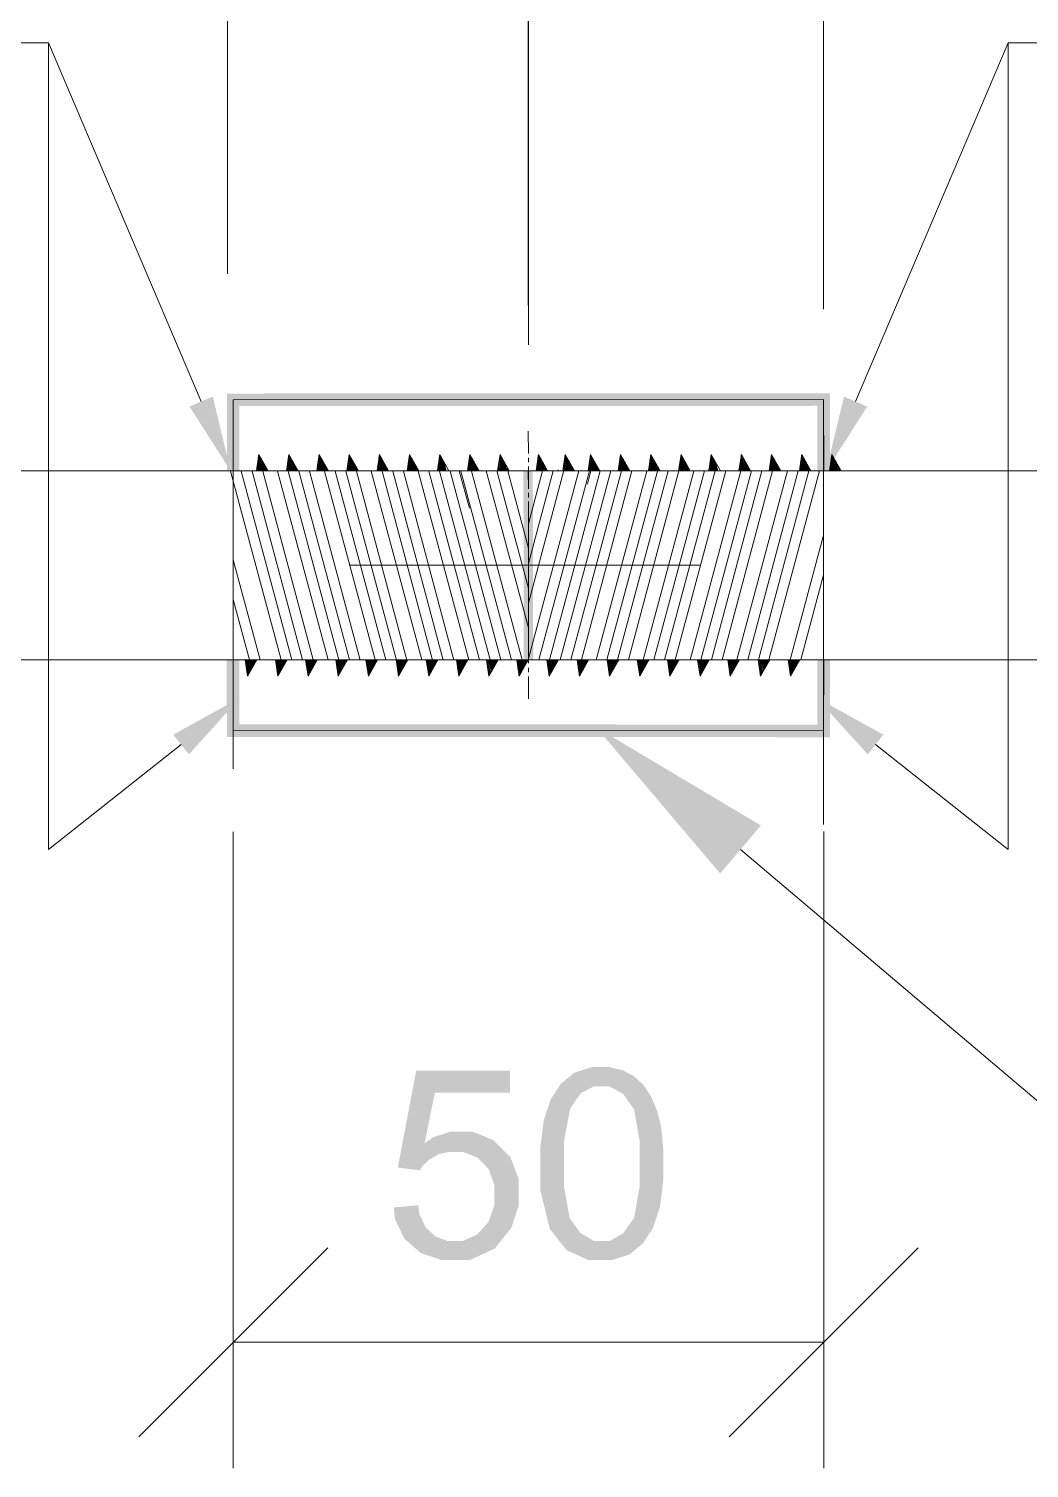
# Model space of a CAD drawing. Header units: millimetres. Extents: x 2 to 579, y 1 to 405.
# Drawn here: x 251.05 to 258.19, y 87.79 to 98.08 of the extents above; entities that cross this region are included whole.
import ezdxf

# ---------------------------------------------------------------- set-up
doc = ezdxf.new("R2010")
doc.units = ezdxf.units.MM
doc.linetypes.add('XKITLINE00', pattern=[0])
doc.layers.add('LinkedObject', color=7, linetype='Continuous', lineweight=0)

# ---------------------------------------------------------------- blocks, each defined once
blk = doc.blocks.new('*A4')
at = {"layer": 'LinkedObject'}
for color, points in [(4, [(256.77, 95.476), (252.551, 95.384), (252.461, 95.474)]), (4, [(252.461, 95.474), (252.551, 94.922), (252.461, 94.922)]), (4, [(252.551, 95.384), (252.551, 94.922), (252.461, 95.474)]), (4, [(256.68, 95.386), (252.551, 95.384), (256.77, 95.476)]), (4, [(256.77, 94.921), (256.68, 95.386), (256.77, 95.476)]), (6, [(252.194, 95.381), (252.36, 95.452), (252.488, 94.92)]), (4, [(256.68, 94.921), (256.68, 95.386), (256.77, 94.921)]), (6, [(256.871, 95.452), (257.037, 95.381), (256.743, 94.92)]), (4, [(254.58, 94.921), (254.65, 93.572), (254.583, 93.572)]), (4, [(254.647, 94.921), (254.65, 93.572), (254.58, 94.921)]), (4, [(252.46, 93.572), (252.551, 93.11), (252.461, 93.02)]), (4, [(252.55, 93.572), (252.551, 93.11), (252.46, 93.572)]), (4, [(256.68, 93.108), (256.681, 93.572), (256.77, 93.018)]), (4, [(256.77, 93.018), (256.681, 93.572), (256.771, 93.572)]), (6, [(252.19, 92.895), (252.078, 93.036), (252.557, 93.301)]), (6, [(257.152, 93.036), (257.041, 92.895), (256.673, 93.301)]), (4, [(252.551, 93.11), (256.68, 93.108), (252.461, 93.02)]), (4, [(252.461, 93.02), (256.68, 93.108), (256.77, 93.018)]), (1, [(256.277, 92.387), (255.986, 92.044), (255.101, 93.088)]), (7, [(253.947, 90.478), (253.683, 89.943), (253.814, 90.636)]), (7, [(254.484, 90.478), (253.814, 90.636), (254.484, 90.636)]), (7, [(253.947, 90.478), (253.814, 90.636), (254.484, 90.478)]), (7, [(255.067, 90.66), (255.082, 90.522), (254.945, 90.621)]), (7, [(255.141, 90.66), (255.082, 90.522), (255.067, 90.66)]), (7, [(255.082, 90.522), (255.141, 90.66), (255.139, 90.522)]), (7, [(255.141, 90.66), (255.197, 90.522), (255.139, 90.522)]), (7, [(255.29, 90.638), (255.141, 90.66), (255.195, 90.66)]), (7, [(255.331, 90.616), (255.141, 90.66), (255.29, 90.638)]), (7, [(255.294, 90.468), (255.141, 90.66), (255.331, 90.616)]), (7, [(255.197, 90.522), (255.141, 90.66), (255.294, 90.468)]), (7, [(254.848, 90.542), (254.956, 90.426), (254.775, 90.429)]), (7, [(254.991, 90.474), (254.848, 90.542), (254.897, 90.581)]), (7, [(254.956, 90.426), (254.848, 90.542), (254.991, 90.474)]), (7, [(254.945, 90.621), (255.082, 90.522), (254.897, 90.581)]), (7, [(254.897, 90.581), (255.082, 90.522), (254.991, 90.474)]), (7, [(255.331, 90.616), (255.332, 90.413), (255.294, 90.468)]), (7, [(255.372, 90.594), (255.332, 90.413), (255.331, 90.616)]), (7, [(255.44, 90.531), (255.332, 90.413), (255.372, 90.594)]), (7, [(255.466, 90.49), (255.332, 90.413), (255.44, 90.531)]), (7, [(253.874, 90.115), (253.683, 89.943), (253.947, 90.478)]), (7, [(254.775, 90.429), (254.956, 90.426), (254.75, 90.356)]), (7, [(254.75, 90.356), (254.956, 90.426), (254.914, 90.364)]), (7, [(255.466, 90.49), (255.371, 90.358), (255.332, 90.413)]), (7, [(255.493, 90.449), (255.371, 90.358), (255.466, 90.49)]), (7, [(255.535, 90.349), (255.371, 90.358), (255.493, 90.449)]), (7, [(254.914, 90.364), (254.701, 90.09), (254.75, 90.356)]), (7, [(254.871, 90.136), (254.701, 90.09), (254.914, 90.364)]), (7, [(254.75, 90.356), (254.701, 90.09), (254.726, 90.283)]), (7, [(255.55, 90.289), (255.41, 90.137), (255.371, 90.358)]), (7, [(255.55, 90.289), (255.371, 90.358), (255.535, 90.349)]), (7, [(255.565, 90.23), (255.41, 90.137), (255.55, 90.289)]), (7, [(255.58, 90.071), (255.41, 90.137), (255.565, 90.23)]), (7, [(253.683, 89.943), (253.874, 90.115), (253.971, 90.036)]), (7, [(254.062, 90.2), (253.874, 90.115), (253.934, 90.158)]), (7, [(254.044, 90.054), (253.874, 90.115), (254.062, 90.2)]), (7, [(253.971, 90.036), (253.874, 90.115), (254.044, 90.054)]), (7, [(254.044, 90.054), (254.062, 90.2), (254.084, 90.054)]), (7, [(254.084, 90.054), (254.062, 90.2), (254.149, 90.054)]), (7, [(254.128, 90.2), (254.149, 90.054), (254.062, 90.2)]), (7, [(254.365, 90.138), (254.128, 90.2), (254.216, 90.2)]), (7, [(254.253, 90.013), (254.128, 90.2), (254.365, 90.138)]), (7, [(254.149, 90.054), (254.128, 90.2), (254.253, 90.013)]), (7, [(254.253, 90.013), (254.365, 90.138), (254.293, 89.972)]), (7, [(254.293, 89.972), (254.365, 90.138), (254.332, 89.931)]), (7, [(254.426, 90.077), (254.332, 89.931), (254.365, 90.138)]), (7, [(254.701, 89.97), (254.871, 90.136), (254.871, 89.97)]), (7, [(254.701, 90.09), (254.871, 90.136), (254.701, 89.97)]), (7, [(255.58, 90.071), (255.41, 89.97), (255.41, 90.137)]), (7, [(253.939, 90.017), (253.683, 89.943), (253.971, 90.036)]), (7, [(253.907, 89.999), (253.683, 89.943), (253.939, 90.017)]), (7, [(254.332, 89.931), (254.426, 90.077), (254.372, 89.819)]), (7, [(254.372, 89.819), (254.426, 90.077), (254.547, 89.859)]), (7, [(254.547, 89.859), (254.426, 90.077), (254.487, 90.016)]), (7, [(255.58, 89.97), (255.41, 89.97), (255.58, 90.071)]), (7, [(253.857, 89.952), (253.683, 89.943), (253.907, 89.999)]), (7, [(253.683, 89.943), (253.857, 89.952), (253.839, 89.923)]), (7, [(254.871, 89.97), (254.701, 89.78), (254.701, 89.97)]), (7, [(254.871, 89.804), (254.701, 89.78), (254.871, 89.97)]), (7, [(255.58, 89.97), (255.41, 89.804), (255.41, 89.97)]), (7, [(255.58, 89.852), (255.41, 89.804), (255.58, 89.97)]), (7, [(254.372, 89.819), (254.547, 89.859), (254.372, 89.748)]), (7, [(254.372, 89.748), (254.547, 89.859), (254.372, 89.673)]), (7, [(254.547, 89.762), (254.372, 89.673), (254.547, 89.859)]), (7, [(254.871, 89.804), (254.834, 89.421), (254.701, 89.78)]), (7, [(254.91, 89.583), (254.834, 89.421), (254.871, 89.804)]), (7, [(255.371, 89.583), (255.58, 89.852), (255.531, 89.587)]), (7, [(255.41, 89.804), (255.58, 89.852), (255.371, 89.583)]), (7, [(255.531, 89.587), (255.58, 89.852), (255.556, 89.66)]), (7, [(254.331, 89.554), (254.547, 89.762), (254.441, 89.446)]), (7, [(254.372, 89.673), (254.547, 89.762), (254.331, 89.554)]), (7, [(254.441, 89.446), (254.547, 89.762), (254.494, 89.512)]), (7, [(254.494, 89.512), (254.547, 89.762), (254.547, 89.671)]), (7, [(254.701, 89.78), (254.834, 89.421), (254.768, 89.506)]), (7, [(253.837, 89.61), (253.654, 89.658), (253.828, 89.673)]), (7, [(253.654, 89.658), (253.786, 89.385), (253.662, 89.573)]), (7, [(253.837, 89.61), (253.786, 89.385), (253.654, 89.658)]), (7, [(253.882, 89.514), (253.786, 89.385), (253.837, 89.61)]), (7, [(253.662, 89.573), (253.786, 89.385), (253.728, 89.436)]), (7, [(253.786, 89.385), (253.882, 89.514), (253.845, 89.333)]), (7, [(253.917, 89.482), (253.845, 89.333), (253.882, 89.514)]), (7, [(254.29, 89.508), (254.441, 89.446), (254.248, 89.463)]), (7, [(254.331, 89.554), (254.441, 89.446), (254.29, 89.508)]), (7, [(254.834, 89.421), (254.91, 89.583), (254.949, 89.528)]), (7, [(254.988, 89.473), (254.834, 89.421), (254.949, 89.528)]), (7, [(255.332, 89.528), (255.434, 89.401), (255.293, 89.473)]), (7, [(255.531, 89.587), (255.332, 89.528), (255.371, 89.583)]), (7, [(255.507, 89.513), (255.332, 89.528), (255.531, 89.587)]), (7, [(255.434, 89.401), (255.332, 89.528), (255.507, 89.513)]), (7, [(253.952, 89.45), (253.845, 89.333), (253.917, 89.482)]), (7, [(253.952, 89.45), (254.087, 89.282), (253.845, 89.333)]), (7, [(254.037, 89.418), (254.087, 89.282), (253.952, 89.45)]), (7, [(254.087, 89.418), (254.087, 89.282), (254.037, 89.418)]), (7, [(254.087, 89.282), (254.441, 89.446), (254.199, 89.282)]), (7, [(254.147, 89.418), (254.441, 89.446), (254.087, 89.282)]), (7, [(254.147, 89.418), (254.087, 89.282), (254.087, 89.418)]), (7, [(254.248, 89.463), (254.441, 89.446), (254.147, 89.418)]), (7, [(254.199, 89.282), (254.441, 89.446), (254.376, 89.364)]), (7, [(254.988, 89.473), (255.141, 89.282), (254.834, 89.421)]), (7, [(254.834, 89.421), (255.141, 89.282), (254.89, 89.351)]), (7, [(255.084, 89.418), (255.141, 89.282), (254.988, 89.473)]), (7, [(255.141, 89.282), (255.084, 89.418), (255.141, 89.418)]), (7, [(255.141, 89.282), (255.198, 89.418), (255.215, 89.282)]), (7, [(255.198, 89.418), (255.141, 89.282), (255.141, 89.418)]), (7, [(255.386, 89.361), (255.198, 89.418), (255.293, 89.473)]), (7, [(255.337, 89.321), (255.198, 89.418), (255.386, 89.361)]), (7, [(255.215, 89.282), (255.198, 89.418), (255.337, 89.321)]), (7, [(255.293, 89.473), (255.434, 89.401), (255.386, 89.361)]), (7, [(253.845, 89.333), (254.087, 89.282), (253.995, 89.282)]), (7, [(254.89, 89.351), (255.141, 89.282), (255.043, 89.282)])]:
    blk.add_hatch(color=color, dxfattribs=at).paths.add_polyline_path(points, flags=17)
at = {"layer": 'LinkedObject', "color": 6, "linetype": 'XKITLINE00', "lineweight": 0}
for p, q in [((252.466, 96.329), (252.466, 105.008)), ((254.615, 96.105), (254.615, 105.008)), ((254.616, 95.821), (254.616, 105.008)), ((256.725, 96.076), (256.725, 105.008)), ((251.187, 97.98), (246.192, 97.98)), ((252.277, 95.417), (251.187, 97.98)), ((251.187, 92.215), (251.187, 97.98)), ((256.954, 95.416), (258.044, 97.98)), ((258.043, 92.215), (258.044, 97.98)), ((258.044, 97.98), (263.039, 97.979)), ((253.343, 94.247), (255.843, 94.247)), ((252.134, 92.966), (251.187, 92.215)), ((257.097, 92.965), (258.043, 92.215)), ((252.507, 92.342), (252.507, 87.794)), ((256.726, 92.344), (256.726, 87.794)), ((253.182, 89.369), (251.832, 88.019)), ((256.051, 88.019), (257.401, 89.369)), ((252.507, 88.694), (256.726, 88.694))]:
    blk.add_line(p, q, dxfattribs=at)
at = {"layer": 'LinkedObject', "color": 7, "linetype": 'XKITLINE00', "lineweight": 0}
for p, q in [((252.466, 95.429), (252.466, 95.429)), ((254.615, 95.205), (254.615, 95.205)), ((256.725, 95.176), (256.725, 95.176)), ((240.05, 94.921), (269.184, 94.921)), ((254.616, 94.921), (254.616, 94.921)), ((269.184, 93.572), (240.05, 93.572)), ((252.507, 93.242), (252.507, 93.242)), ((256.726, 93.244), (256.726, 93.244)), ((256.726, 88.694), (256.726, 88.694))]:
    blk.add_line(p, q, dxfattribs=at)
at = {"layer": 'LinkedObject', "color": 4, "linetype": 'XKITLINE00', "lineweight": 0}
for p, q in [((252.506, 95.429), (256.725, 95.431)), ((252.506, 94.922), (252.506, 95.429)), ((256.726, 94.921), (256.725, 95.431)), ((256.725, 95.431), (256.725, 92.393)), ((252.506, 95.281), (252.506, 92.792)), ((254.616, 94.544), (254.616, 93.572)), ((252.506, 93.572), (252.506, 93.065)), ((256.726, 93.572), (256.725, 93.063)), ((252.506, 93.065), (256.725, 93.063))]:
    blk.add_line(p, q, dxfattribs=at)
at = {"layer": 'LinkedObject', "color": 9, "linetype": 'XKITLINE00', "lineweight": 0}
for p, q in [((254.616, 95.046), (254.615, 95.205)), ((254.616, 94.983), (254.616, 95.014)), ((254.616, 94.796), (254.616, 94.952)), ((254.616, 94.794), (254.615, 94.922)), ((254.616, 94.733), (254.616, 94.764)), ((254.616, 94.731), (254.616, 94.762)), ((254.616, 94.546), (254.616, 94.702)), ((254.616, 94.544), (254.616, 94.7)), ((254.616, 94.483), (254.616, 94.514)), ((254.616, 94.481), (254.616, 94.512)), ((254.616, 94.296), (254.616, 94.452)), ((254.616, 94.294), (254.616, 94.45)), ((254.616, 94.233), (254.616, 94.264)), ((254.616, 94.231), (254.616, 94.262)), ((254.616, 94.046), (254.616, 94.202)), ((254.616, 94.044), (254.616, 94.2)), ((254.616, 93.983), (254.616, 94.014)), ((254.616, 93.981), (254.616, 94.012)), ((254.616, 93.796), (254.616, 93.952)), ((254.616, 93.794), (254.616, 93.95)), ((254.616, 93.733), (254.616, 93.764)), ((254.616, 93.731), (254.616, 93.762)), ((254.616, 93.546), (254.616, 93.702)), ((254.616, 93.572), (254.616, 93.7)), ((254.616, 93.483), (254.616, 93.514)), ((254.616, 93.292), (254.616, 93.452))]:
    blk.add_line(p, q, dxfattribs=at)
at = {"layer": 'LinkedObject', "color": 1, "linetype": 'XKITLINE00', "lineweight": 0}
for p, q in [((252.689, 95.039), (252.672, 94.922)), ((252.676, 94.951), (252.684, 94.921)), ((252.678, 94.965), (252.69, 94.921)), ((252.679, 94.972), (252.693, 94.921)), ((252.681, 94.987), (252.699, 94.921)), ((252.682, 94.994), (252.702, 94.921)), ((252.684, 95.009), (252.708, 94.921)), ((252.685, 95.016), (252.711, 94.921)), ((252.688, 95.03), (252.717, 94.921)), ((252.755, 94.921), (252.689, 95.039)), ((252.689, 95.037), (252.72, 94.921)), ((252.699, 95.021), (252.726, 94.921)), ((252.705, 95.011), (252.729, 94.921)), ((252.716, 94.99), (252.735, 94.921)), ((252.722, 94.98), (252.738, 94.921)), ((252.734, 94.959), (252.744, 94.921)), ((252.739, 94.949), (252.747, 94.921)), ((252.904, 95.039), (252.887, 94.921)), ((252.892, 94.951), (252.899, 94.921)), ((252.894, 94.965), (252.905, 94.921)), ((252.895, 94.973), (252.908, 94.921)), ((252.897, 94.987), (252.914, 94.921)), ((252.898, 94.994), (252.917, 94.921)), ((252.9, 95.009), (252.923, 94.921)), ((252.901, 95.016), (252.926, 94.921)), ((252.903, 95.031), (252.932, 94.921)), ((252.97, 94.921), (252.904, 95.039)), ((252.904, 95.038), (252.935, 94.921)), ((252.915, 95.021), (252.941, 94.921)), ((252.921, 95.01), (252.944, 94.921)), ((252.932, 94.99), (252.95, 94.921)), ((252.938, 94.979), (252.953, 94.921)), ((252.949, 94.959), (252.959, 94.921)), ((252.955, 94.948), (252.962, 94.921)), ((253.12, 95.039), (253.103, 94.921)), ((253.107, 94.951), (253.115, 94.921)), ((253.109, 94.966), (253.121, 94.921)), ((253.11, 94.973), (253.124, 94.921)), ((253.112, 94.987), (253.13, 94.921)), ((253.113, 94.995), (253.133, 94.921)), ((253.116, 95.009), (253.139, 94.921)), ((253.117, 95.016), (253.142, 94.921)), ((253.119, 95.031), (253.148, 94.921)), ((253.186, 94.921), (253.12, 95.039)), ((253.12, 95.038), (253.151, 94.921)), ((253.131, 95.02), (253.157, 94.921)), ((253.136, 95.01), (253.16, 94.921)), ((253.148, 94.989), (253.166, 94.921)), ((253.154, 94.979), (253.169, 94.921)), ((253.165, 94.958), (253.175, 94.921)), ((253.171, 94.948), (253.178, 94.921)), ((253.336, 95.039), (253.318, 94.921)), ((253.323, 94.952), (253.331, 94.921)), ((253.325, 94.966), (253.337, 94.921)), ((253.326, 94.973), (253.34, 94.921)), ((253.328, 94.988), (253.346, 94.921)), ((253.329, 94.995), (253.349, 94.921)), ((253.331, 95.009), (253.355, 94.921)), ((253.332, 95.017), (253.358, 94.921)), ((253.334, 95.031), (253.364, 94.921)), ((253.335, 95.038), (253.367, 94.921)), ((253.401, 94.921), (253.336, 95.039)), ((253.346, 95.02), (253.373, 94.921)), ((253.352, 95.01), (253.376, 94.921)), ((253.364, 94.989), (253.382, 94.921)), ((253.369, 94.978), (253.385, 94.921)), ((253.381, 94.958), (253.391, 94.921)), ((253.387, 94.947), (253.394, 94.921)), ((253.551, 95.039), (253.534, 94.921)), ((253.538, 94.952), (253.546, 94.921)), ((253.54, 94.966), (253.552, 94.921)), ((253.541, 94.974), (253.555, 94.921)), ((253.544, 94.988), (253.561, 94.921)), ((253.545, 94.995), (253.564, 94.921)), ((253.547, 95.01), (253.57, 94.921)), ((253.548, 95.017), (253.573, 94.921)), ((253.55, 95.031), (253.579, 94.921)), ((253.551, 95.039), (253.582, 94.921)), ((253.617, 94.921), (253.551, 95.039)), ((253.562, 95.019), (253.588, 94.921)), ((253.568, 95.009), (253.591, 94.921)), ((253.579, 94.988), (253.597, 94.921)), ((253.585, 94.978), (253.6, 94.921)), ((253.597, 94.957), (253.606, 94.921)), ((253.603, 94.947), (253.609, 94.921)), ((253.767, 95.039), (253.749, 94.921)), ((253.753, 94.945), (253.759, 94.921)), ((253.754, 94.952), (253.762, 94.921)), ((253.756, 94.967), (253.768, 94.921)), ((253.757, 94.974), (253.771, 94.921)), ((253.759, 94.988), (253.777, 94.921)), ((253.76, 94.996), (253.78, 94.921)), ((253.762, 95.01), (253.786, 94.921)), ((253.763, 95.017), (253.789, 94.921)), ((253.766, 95.032), (253.795, 94.921)), ((253.767, 95.039), (253.798, 94.921)), ((253.832, 94.921), (253.767, 95.039)), ((253.778, 95.019), (253.804, 94.921)), ((253.784, 95.009), (253.807, 94.921)), ((253.795, 94.988), (253.813, 94.921)), ((253.801, 94.978), (253.816, 94.921)), ((253.813, 94.957), (253.822, 94.921)), ((253.818, 94.946), (253.825, 94.921)), ((253.982, 95.039), (253.965, 94.921)), ((253.968, 94.945), (253.975, 94.921)), ((253.969, 94.952), (253.978, 94.921)), ((253.972, 94.967), (253.984, 94.921)), ((253.973, 94.974), (253.987, 94.921)), ((253.975, 94.989), (253.993, 94.921)), ((253.976, 94.996), (253.996, 94.921)), ((253.978, 95.01), (254.002, 94.921)), ((253.979, 95.018), (254.005, 94.921)), ((253.981, 95.032), (254.011, 94.921)), ((253.982, 95.039), (254.014, 94.921)), ((254.048, 94.921), (253.982, 95.039)), ((253.994, 95.019), (254.02, 94.921)), ((253.999, 95.008), (254.023, 94.921)), ((254.011, 94.987), (254.029, 94.921)), ((254.198, 95.039), (254.181, 94.921)), ((254.185, 94.95), (254.192, 94.921)), ((254.187, 94.964), (254.198, 94.921)), ((254.188, 94.972), (254.201, 94.921)), ((254.19, 94.986), (254.207, 94.921)), ((254.191, 94.993), (254.21, 94.921)), ((254.193, 95.008), (254.216, 94.921)), ((254.194, 95.015), (254.219, 94.921)), ((254.196, 95.03), (254.225, 94.921)), ((254.197, 95.037), (254.228, 94.921)), ((254.264, 94.921), (254.198, 95.039)), ((254.207, 95.022), (254.234, 94.921)), ((254.213, 95.012), (254.237, 94.921)), ((254.225, 94.991), (254.243, 94.921)), ((254.23, 94.981), (254.246, 94.921)), ((254.242, 94.96), (254.252, 94.921)), ((254.248, 94.95), (254.255, 94.921)), ((254.413, 95.039), (254.396, 94.921)), ((254.4, 94.95), (254.408, 94.921)), ((254.402, 94.965), (254.414, 94.921)), ((254.403, 94.972), (254.417, 94.921)), ((254.406, 94.986), (254.423, 94.921)), ((254.407, 94.994), (254.426, 94.921)), ((254.409, 95.008), (254.432, 94.921)), ((254.41, 95.015), (254.435, 94.921)), ((254.412, 95.03), (254.441, 94.921)), ((254.479, 94.921), (254.413, 95.039)), ((254.413, 95.037), (254.444, 94.921)), ((254.423, 95.022), (254.45, 94.921)), ((254.429, 95.011), (254.453, 94.921)), ((254.44, 94.991), (254.459, 94.921)), ((254.446, 94.98), (254.462, 94.921)), ((254.458, 94.959), (254.468, 94.921)), ((254.464, 94.949), (254.471, 94.921)), ((254.688, 95.039), (254.67, 94.921)), ((254.675, 94.951), (254.683, 94.921)), ((254.677, 94.965), (254.689, 94.921)), ((254.678, 94.972), (254.692, 94.921)), ((254.679, 94.949), (254.687, 94.921)), ((254.68, 94.987), (254.698, 94.921)), ((254.681, 94.994), (254.701, 94.921)), ((254.683, 95.008), (254.707, 94.921)), ((254.684, 95.016), (254.71, 94.921)), ((254.686, 95.03), (254.716, 94.921)), ((254.687, 95.037), (254.719, 94.921)), ((254.753, 94.921), (254.688, 95.039)), ((254.698, 95.021), (254.725, 94.921)), ((254.704, 95.011), (254.728, 94.921)), ((254.715, 94.99), (254.734, 94.921)), ((254.721, 94.98), (254.737, 94.921)), ((254.732, 94.959), (254.743, 94.921)), ((254.879, 95.039), (254.862, 94.921)), ((254.866, 94.951), (254.874, 94.921)), ((254.868, 94.965), (254.88, 94.921)), ((254.869, 94.973), (254.883, 94.921)), ((254.871, 94.987), (254.889, 94.921)), ((254.872, 94.994), (254.892, 94.921)), ((254.874, 95.009), (254.898, 94.921)), ((254.875, 95.016), (254.901, 94.921)), ((254.878, 95.031), (254.907, 94.921)), ((254.945, 94.921), (254.879, 95.039)), ((254.879, 95.038), (254.91, 94.921)), ((254.889, 95.021), (254.916, 94.921)), ((254.895, 95.01), (254.919, 94.921)), ((254.906, 94.99), (254.925, 94.921)), ((254.912, 94.979), (254.928, 94.921)), ((254.924, 94.959), (254.934, 94.921)), ((254.93, 94.948), (254.937, 94.921)), ((255.06, 95.039), (255.043, 94.921)), ((255.047, 94.951), (255.055, 94.921)), ((255.049, 94.966), (255.061, 94.921)), ((255.05, 94.973), (255.064, 94.921)), ((255.052, 94.987), (255.07, 94.921)), ((255.053, 94.995), (255.073, 94.921)), ((255.056, 95.009), (255.079, 94.921)), ((255.057, 95.016), (255.082, 94.921)), ((255.059, 95.031), (255.088, 94.921)), ((255.126, 94.921), (255.06, 95.039)), ((255.06, 95.038), (255.091, 94.921)), ((255.07, 95.02), (255.097, 94.921)), ((255.076, 95.01), (255.1, 94.921)), ((255.088, 94.989), (255.106, 94.921)), ((255.094, 94.979), (255.109, 94.921)), ((255.105, 94.958), (255.115, 94.921)), ((255.111, 94.948), (255.118, 94.921)), ((255.275, 95.039), (255.258, 94.921)), ((255.263, 94.951), (255.271, 94.921)), ((255.265, 94.966), (255.277, 94.921)), ((255.266, 94.973), (255.28, 94.921)), ((255.268, 94.988), (255.286, 94.921)), ((255.269, 94.995), (255.289, 94.921)), ((255.271, 95.009), (255.295, 94.921)), ((255.272, 95.017), (255.298, 94.921)), ((255.274, 95.031), (255.304, 94.921)), ((255.341, 94.921), (255.275, 95.039)), ((255.275, 95.038), (255.307, 94.921)), ((255.286, 95.02), (255.313, 94.921)), ((255.292, 95.009), (255.316, 94.921)), ((255.304, 94.989), (255.322, 94.921)), ((255.309, 94.978), (255.325, 94.921)), ((255.321, 94.958), (255.331, 94.921)), ((255.327, 94.947), (255.334, 94.921)), ((255.491, 95.039), (255.474, 94.921)), ((255.478, 94.952), (255.486, 94.921)), ((255.48, 94.966), (255.492, 94.921)), ((255.481, 94.974), (255.495, 94.921)), ((255.484, 94.988), (255.501, 94.921)), ((255.485, 94.995), (255.504, 94.921)), ((255.487, 95.01), (255.51, 94.921)), ((255.488, 95.017), (255.513, 94.921)), ((255.49, 95.031), (255.519, 94.921)), ((255.491, 95.039), (255.522, 94.921)), ((255.557, 94.921), (255.491, 95.039)), ((255.502, 95.019), (255.528, 94.921)), ((255.508, 95.009), (255.531, 94.921)), ((255.519, 94.988), (255.537, 94.921)), ((255.525, 94.978), (255.54, 94.921)), ((255.537, 94.957), (255.546, 94.921)), ((255.542, 94.947), (255.549, 94.921)), ((255.707, 95.039), (255.689, 94.921)), ((255.693, 94.945), (255.699, 94.921)), ((255.694, 94.952), (255.702, 94.921)), ((255.696, 94.967), (255.708, 94.921)), ((255.697, 94.974), (255.711, 94.921)), ((255.699, 94.988), (255.717, 94.921)), ((255.7, 94.996), (255.72, 94.921)), ((255.702, 95.01), (255.726, 94.921)), ((255.703, 95.017), (255.729, 94.921)), ((255.705, 95.032), (255.735, 94.921)), ((255.707, 95.039), (255.738, 94.921)), ((255.772, 94.921), (255.707, 95.039)), ((255.718, 95.019), (255.744, 94.921)), ((255.724, 95.009), (255.747, 94.921)), ((255.735, 94.988), (255.753, 94.921)), ((255.741, 94.978), (255.756, 94.921)), ((255.752, 94.957), (255.762, 94.921)), ((255.758, 94.946), (255.765, 94.921)), ((255.922, 95.039), (255.905, 94.921)), ((255.908, 94.945), (255.915, 94.921)), ((255.909, 94.952), (255.918, 94.921)), ((255.912, 94.967), (255.924, 94.921)), ((255.913, 94.974), (255.927, 94.921)), ((255.915, 94.989), (255.933, 94.921)), ((255.916, 94.996), (255.936, 94.921)), ((255.918, 95.01), (255.942, 94.921)), ((255.919, 95.018), (255.945, 94.921)), ((255.921, 95.032), (255.951, 94.921)), ((255.922, 95.039), (255.954, 94.921)), ((255.988, 94.921), (255.922, 95.039)), ((255.934, 95.019), (255.96, 94.921)), ((255.939, 95.008), (255.963, 94.921)), ((255.951, 94.987), (255.969, 94.921)), ((256.138, 95.039), (256.12, 94.921)), ((256.125, 94.95), (256.132, 94.921)), ((256.127, 94.964), (256.138, 94.921)), ((256.128, 94.972), (256.141, 94.921)), ((256.13, 94.986), (256.147, 94.921)), ((256.131, 94.993), (256.15, 94.921)), ((256.133, 95.008), (256.156, 94.921)), ((256.134, 95.015), (256.159, 94.921)), ((256.136, 95.03), (256.165, 94.921)), ((256.137, 95.037), (256.168, 94.921)), ((256.203, 94.921), (256.138, 95.039)), ((256.147, 95.022), (256.174, 94.921)), ((256.153, 95.012), (256.177, 94.921)), ((256.165, 94.991), (256.183, 94.921)), ((256.17, 94.981), (256.186, 94.921)), ((256.182, 94.96), (256.192, 94.921)), ((256.188, 94.95), (256.195, 94.921)), ((256.353, 95.039), (256.336, 94.921)), ((256.34, 94.95), (256.348, 94.921)), ((256.342, 94.965), (256.354, 94.921)), ((256.343, 94.972), (256.357, 94.921)), ((256.346, 94.986), (256.363, 94.921)), ((256.347, 94.994), (256.366, 94.921)), ((256.349, 95.008), (256.372, 94.921)), ((256.35, 95.015), (256.375, 94.921)), ((256.352, 95.03), (256.381, 94.921)), ((256.419, 94.921), (256.353, 95.039)), ((256.353, 95.037), (256.384, 94.921)), ((256.363, 95.022), (256.39, 94.921)), ((256.369, 95.011), (256.393, 94.921)), ((256.38, 94.991), (256.399, 94.921)), ((256.386, 94.98), (256.402, 94.921)), ((256.398, 94.959), (256.408, 94.921)), ((256.403, 94.949), (256.411, 94.921)), ((256.569, 95.039), (256.552, 94.921)), ((256.556, 94.951), (256.564, 94.921)), ((256.558, 94.965), (256.57, 94.921)), ((256.559, 94.972), (256.573, 94.921)), ((256.561, 94.987), (256.579, 94.921)), ((256.562, 94.994), (256.582, 94.921)), ((256.564, 95.009), (256.588, 94.921)), ((256.565, 95.016), (256.591, 94.921)), ((256.567, 95.03), (256.597, 94.921)), ((256.568, 95.037), (256.6, 94.921)), ((256.635, 94.921), (256.569, 95.039)), ((256.579, 95.021), (256.606, 94.921)), ((256.585, 95.011), (256.609, 94.921)), ((256.596, 94.99), (256.615, 94.921)), ((256.602, 94.98), (256.618, 94.921)), ((256.613, 94.959), (256.624, 94.921)), ((256.619, 94.949), (256.627, 94.921)), ((256.784, 95.039), (256.767, 94.921)), ((256.771, 94.951), (256.779, 94.921)), ((256.774, 94.965), (256.785, 94.921)), ((256.775, 94.973), (256.788, 94.921)), ((256.777, 94.987), (256.794, 94.921)), ((256.778, 94.994), (256.797, 94.921)), ((256.78, 95.009), (256.803, 94.921)), ((256.781, 95.016), (256.806, 94.921)), ((256.783, 95.031), (256.812, 94.921)), ((256.85, 94.921), (256.784, 95.039)), ((256.784, 95.038), (256.815, 94.921)), ((256.795, 95.021), (256.821, 94.921)), ((256.8, 95.01), (256.824, 94.921)), ((256.812, 94.99), (256.83, 94.921)), ((256.818, 94.979), (256.833, 94.921)), ((256.829, 94.959), (256.839, 94.921)), ((256.835, 94.948), (256.842, 94.921)), ((252.488, 94.92), (252.85, 93.57)), ((252.564, 94.92), (252.926, 93.57)), ((252.641, 94.919), (253.002, 93.57)), ((252.672, 94.922), (252.672, 94.921)), ((252.673, 94.929), (252.675, 94.921)), ((252.675, 94.943), (252.681, 94.921)), ((252.717, 94.919), (253.078, 93.57)), ((252.751, 94.928), (252.753, 94.921)), ((252.823, 94.92), (253.185, 93.57)), ((252.887, 94.922), (252.887, 94.921)), ((252.888, 94.929), (252.89, 94.921)), ((252.89, 94.944), (252.896, 94.921)), ((252.899, 94.919), (253.261, 93.57)), ((252.967, 94.928), (252.968, 94.921)), ((252.976, 94.919), (253.337, 93.57)), ((253.052, 94.919), (253.413, 93.569)), ((253.103, 94.922), (253.103, 94.921)), ((253.104, 94.929), (253.106, 94.921)), ((253.106, 94.944), (253.112, 94.921)), ((253.158, 94.919), (253.52, 93.57)), ((253.182, 94.927), (253.184, 94.921)), ((253.235, 94.919), (253.596, 93.57)), ((253.311, 94.919), (253.672, 93.569)), ((253.318, 94.923), (253.319, 94.921)), ((253.32, 94.93), (253.322, 94.921)), ((253.322, 94.944), (253.328, 94.921)), ((253.387, 94.919), (253.748, 93.569)), ((253.398, 94.927), (253.4, 94.921)), ((253.493, 94.919), (253.855, 93.57)), ((253.534, 94.923), (253.535, 94.921)), ((253.535, 94.93), (253.538, 94.921)), ((253.537, 94.945), (253.544, 94.921)), ((253.57, 94.919), (253.931, 93.569)), ((253.614, 94.926), (253.615, 94.921)), ((253.646, 94.919), (254.007, 93.569)), ((253.722, 94.919), (254.084, 93.569)), ((253.75, 94.923), (253.75, 94.921)), ((253.751, 94.93), (253.753, 94.921)), ((253.828, 94.92), (254.19, 93.571)), ((253.83, 94.926), (253.831, 94.921)), ((253.904, 94.92), (254.266, 93.571)), ((253.965, 94.923), (253.966, 94.921)), ((253.966, 94.931), (253.969, 94.921)), ((253.981, 94.92), (254.342, 93.57)), ((254.057, 94.92), (254.418, 93.57)), ((254.122, 94.921), (254.194, 94.654)), ((254.133, 94.919), (254.494, 93.57)), ((254.182, 94.928), (254.183, 94.921)), ((254.184, 94.943), (254.189, 94.921)), ((254.209, 94.919), (254.571, 93.57)), ((254.259, 94.929), (254.261, 94.921)), ((254.315, 94.921), (254.616, 93.799)), ((254.391, 94.921), (254.616, 94.083)), ((254.396, 94.921), (254.396, 94.921)), ((254.397, 94.929), (254.399, 94.921)), ((254.399, 94.943), (254.405, 94.921)), ((254.468, 94.921), (254.616, 94.368)), ((254.475, 94.928), (254.477, 94.921)), ((254.612, 94.922), (254.612, 94.921)), ((254.976, 94.921), (254.614, 93.571)), ((254.615, 94.921), (254.615, 94.921)), ((254.869, 94.923), (254.616, 93.976)), ((254.793, 94.922), (254.616, 94.26)), ((254.717, 94.922), (254.616, 94.543)), ((254.673, 94.943), (254.679, 94.921)), ((255.052, 94.921), (254.69, 93.571)), ((254.691, 94.928), (254.693, 94.921)), ((255.128, 94.921), (254.766, 93.572)), ((254.827, 94.922), (254.827, 94.921)), ((254.828, 94.929), (254.83, 94.921)), ((255.204, 94.921), (254.843, 93.572)), ((254.865, 94.944), (254.871, 94.921)), ((254.907, 94.928), (254.908, 94.921)), ((255.28, 94.922), (254.919, 93.572)), ((255.356, 94.922), (254.995, 93.572)), ((255.063, 94.921), (255.038, 94.827)), ((255.043, 94.922), (255.043, 94.921)), ((255.044, 94.929), (255.046, 94.921)), ((255.046, 94.944), (255.052, 94.921)), ((255.463, 94.92), (255.101, 93.571)), ((255.122, 94.927), (255.124, 94.921)), ((255.539, 94.92), (255.177, 93.571)), ((255.615, 94.921), (255.253, 93.571)), ((255.258, 94.923), (255.259, 94.921)), ((255.259, 94.93), (255.262, 94.921)), ((255.262, 94.944), (255.268, 94.921)), ((255.691, 94.921), (255.33, 93.571)), ((255.338, 94.927), (255.34, 94.921)), ((255.798, 94.92), (255.436, 93.571)), ((255.474, 94.923), (255.474, 94.921)), ((255.475, 94.93), (255.477, 94.921)), ((255.477, 94.945), (255.483, 94.921)), ((255.874, 94.921), (255.512, 93.571)), ((255.554, 94.926), (255.555, 94.921)), ((255.95, 94.921), (255.589, 93.571)), ((256.026, 94.921), (255.665, 93.571)), ((255.69, 94.923), (255.69, 94.921)), ((255.691, 94.93), (255.693, 94.921)), ((255.77, 94.926), (255.771, 94.921)), ((256.133, 94.921), (255.771, 93.571)), ((255.905, 94.923), (255.906, 94.921)), ((255.906, 94.931), (255.909, 94.921)), ((256.285, 94.921), (255.924, 93.571)), ((256.361, 94.921), (256, 93.572)), ((256.468, 94.921), (256.106, 93.571)), ((256.121, 94.928), (256.123, 94.921)), ((256.124, 94.943), (256.129, 94.921)), ((256.544, 94.921), (256.183, 93.571)), ((256.199, 94.929), (256.201, 94.921)), ((256.62, 94.921), (256.259, 93.572)), ((256.696, 94.921), (256.335, 93.572)), ((256.336, 94.921), (256.336, 94.921)), ((256.337, 94.929), (256.339, 94.921)), ((256.339, 94.943), (256.345, 94.921)), ((256.415, 94.928), (256.417, 94.921)), ((256.552, 94.922), (256.552, 94.921)), ((256.553, 94.929), (256.555, 94.921)), ((256.555, 94.943), (256.561, 94.921)), ((256.631, 94.928), (256.633, 94.921)), ((256.767, 94.922), (256.767, 94.921)), ((256.768, 94.929), (256.77, 94.921)), ((256.77, 94.944), (256.776, 94.921)), ((256.847, 94.928), (256.848, 94.921)), ((256.725, 94.462), (256.487, 93.572)), ((252.506, 94.285), (252.698, 93.57)), ((256.725, 94.178), (256.563, 93.572)), ((252.506, 94.001), (252.622, 93.57)), ((252.609, 93.454), (252.592, 93.572)), ((252.594, 93.572), (252.62, 93.473)), ((252.597, 93.572), (252.622, 93.476)), ((252.598, 93.534), (252.616, 93.466)), ((252.601, 93.51), (252.614, 93.462)), ((252.603, 93.572), (252.626, 93.484)), ((252.606, 93.572), (252.628, 93.487)), ((252.675, 93.572), (252.609, 93.454)), ((252.612, 93.572), (252.632, 93.495)), ((252.615, 93.572), (252.634, 93.498)), ((252.621, 93.572), (252.638, 93.505)), ((252.624, 93.572), (252.64, 93.509)), ((252.63, 93.572), (252.644, 93.516)), ((252.633, 93.572), (252.646, 93.52)), ((252.639, 93.572), (252.65, 93.527)), ((252.642, 93.572), (252.652, 93.531)), ((252.648, 93.572), (252.657, 93.538)), ((252.651, 93.572), (252.659, 93.542)), ((252.657, 93.572), (252.663, 93.549)), ((252.66, 93.572), (252.665, 93.553)), ((252.666, 93.572), (252.669, 93.56)), ((252.669, 93.572), (252.671, 93.564)), ((252.675, 93.572), (252.675, 93.571)), ((252.825, 93.454), (252.808, 93.572)), ((252.809, 93.572), (252.836, 93.473)), ((252.812, 93.572), (252.838, 93.477)), ((252.813, 93.535), (252.832, 93.466)), ((252.817, 93.511), (252.83, 93.462)), ((252.818, 93.572), (252.842, 93.484)), ((252.821, 93.572), (252.844, 93.487)), ((252.891, 93.572), (252.825, 93.454)), ((252.827, 93.572), (252.848, 93.495)), ((252.83, 93.572), (252.85, 93.498)), ((252.836, 93.572), (252.854, 93.506)), ((252.839, 93.572), (252.856, 93.509)), ((252.845, 93.572), (252.86, 93.516)), ((252.848, 93.572), (252.862, 93.52)), ((252.854, 93.572), (252.866, 93.527)), ((252.857, 93.572), (252.868, 93.531)), ((252.863, 93.572), (252.872, 93.538)), ((252.866, 93.572), (252.874, 93.542)), ((252.872, 93.572), (252.878, 93.549)), ((252.875, 93.572), (252.88, 93.553)), ((252.881, 93.572), (252.884, 93.56)), ((252.884, 93.572), (252.886, 93.564)), ((252.89, 93.572), (252.89, 93.571)), ((253.041, 93.454), (253.023, 93.572)), ((253.025, 93.572), (253.051, 93.473)), ((253.028, 93.572), (253.053, 93.477)), ((253.028, 93.536), (253.047, 93.466)), ((253.032, 93.512), (253.045, 93.462)), ((253.034, 93.572), (253.057, 93.484)), ((253.037, 93.572), (253.059, 93.488)), ((253.106, 93.572), (253.041, 93.454)), ((253.043, 93.572), (253.064, 93.495)), ((253.046, 93.572), (253.066, 93.499)), ((253.052, 93.572), (253.07, 93.506)), ((253.055, 93.572), (253.072, 93.509)), ((253.061, 93.572), (253.076, 93.517)), ((253.064, 93.572), (253.078, 93.52)), ((253.07, 93.572), (253.082, 93.528)), ((253.073, 93.572), (253.084, 93.531)), ((253.079, 93.572), (253.088, 93.538)), ((253.082, 93.572), (253.09, 93.542)), ((253.088, 93.572), (253.094, 93.549)), ((253.091, 93.572), (253.096, 93.553)), ((253.097, 93.572), (253.1, 93.56)), ((253.1, 93.572), (253.102, 93.564)), ((253.106, 93.572), (253.106, 93.571)), ((253.256, 93.454), (253.239, 93.572)), ((253.241, 93.572), (253.267, 93.473)), ((253.244, 93.572), (253.269, 93.477)), ((253.244, 93.537), (253.263, 93.466)), ((253.247, 93.513), (253.261, 93.462)), ((253.25, 93.572), (253.273, 93.484)), ((253.253, 93.572), (253.275, 93.488)), ((253.322, 93.572), (253.256, 93.454)), ((253.259, 93.572), (253.279, 93.495)), ((253.262, 93.572), (253.281, 93.499)), ((253.268, 93.572), (253.285, 93.506)), ((253.271, 93.572), (253.287, 93.51)), ((253.277, 93.572), (253.291, 93.517)), ((253.28, 93.572), (253.293, 93.52)), ((253.286, 93.572), (253.297, 93.528)), ((253.289, 93.572), (253.299, 93.531)), ((253.295, 93.572), (253.303, 93.539)), ((253.298, 93.572), (253.305, 93.542)), ((253.304, 93.572), (253.31, 93.549)), ((253.307, 93.572), (253.312, 93.553)), ((253.313, 93.572), (253.316, 93.56)), ((253.316, 93.572), (253.318, 93.564)), ((253.322, 93.572), (253.322, 93.571)), ((253.472, 93.454), (253.454, 93.572)), ((253.456, 93.572), (253.483, 93.473)), ((253.459, 93.572), (253.485, 93.477)), ((253.459, 93.538), (253.479, 93.466)), ((253.463, 93.514), (253.477, 93.463)), ((253.465, 93.572), (253.489, 93.484)), ((253.468, 93.572), (253.491, 93.488)), ((253.537, 93.572), (253.472, 93.454)), ((253.474, 93.572), (253.495, 93.495)), ((253.477, 93.572), (253.497, 93.499)), ((253.483, 93.572), (253.501, 93.506)), ((253.486, 93.572), (253.503, 93.51)), ((253.492, 93.572), (253.507, 93.517)), ((253.495, 93.572), (253.509, 93.521)), ((253.501, 93.572), (253.513, 93.528)), ((253.504, 93.572), (253.515, 93.531)), ((253.51, 93.572), (253.519, 93.539)), ((253.513, 93.572), (253.521, 93.542)), ((253.519, 93.572), (253.525, 93.55)), ((253.522, 93.572), (253.527, 93.553)), ((253.528, 93.572), (253.531, 93.561)), ((253.531, 93.572), (253.533, 93.564)), ((253.537, 93.572), (253.537, 93.571)), ((253.687, 93.454), (253.67, 93.572)), ((253.672, 93.572), (253.698, 93.474)), ((253.675, 93.572), (253.7, 93.477)), ((253.675, 93.539), (253.694, 93.466)), ((253.678, 93.515), (253.692, 93.463)), ((253.681, 93.572), (253.704, 93.484)), ((253.684, 93.572), (253.706, 93.488)), ((253.753, 93.572), (253.687, 93.454)), ((253.69, 93.572), (253.71, 93.495)), ((253.693, 93.572), (253.712, 93.499)), ((253.699, 93.572), (253.717, 93.506)), ((253.702, 93.572), (253.719, 93.51)), ((253.708, 93.572), (253.723, 93.517)), ((253.711, 93.572), (253.725, 93.521)), ((253.717, 93.572), (253.729, 93.528)), ((253.72, 93.572), (253.731, 93.532)), ((253.726, 93.572), (253.735, 93.539)), ((253.729, 93.572), (253.737, 93.543)), ((253.735, 93.572), (253.741, 93.55)), ((253.738, 93.572), (253.743, 93.553)), ((253.744, 93.572), (253.747, 93.561)), ((253.747, 93.572), (253.749, 93.564)), ((253.753, 93.572), (253.753, 93.572)), ((253.903, 93.454), (253.886, 93.572)), ((253.888, 93.572), (253.914, 93.474)), ((253.89, 93.54), (253.91, 93.466)), ((253.891, 93.572), (253.916, 93.477)), ((253.894, 93.516), (253.908, 93.463)), ((253.897, 93.572), (253.92, 93.485)), ((253.9, 93.572), (253.922, 93.488)), ((253.969, 93.572), (253.903, 93.454)), ((253.906, 93.572), (253.926, 93.495)), ((253.909, 93.572), (253.928, 93.499)), ((253.915, 93.572), (253.932, 93.506)), ((253.918, 93.572), (253.934, 93.51)), ((253.924, 93.572), (253.938, 93.517)), ((253.927, 93.572), (253.94, 93.521)), ((253.933, 93.572), (253.944, 93.528)), ((253.936, 93.572), (253.946, 93.532)), ((253.942, 93.572), (253.95, 93.539)), ((253.945, 93.572), (253.952, 93.543)), ((253.951, 93.572), (253.956, 93.55)), ((253.954, 93.572), (253.958, 93.554)), ((253.96, 93.572), (253.962, 93.561)), ((253.963, 93.572), (253.965, 93.564)), ((254.118, 93.454), (254.101, 93.572)), ((254.102, 93.572), (254.129, 93.472)), ((254.105, 93.572), (254.131, 93.476)), ((254.107, 93.532), (254.125, 93.465)), ((254.11, 93.508), (254.123, 93.462)), ((254.111, 93.572), (254.135, 93.483)), ((254.114, 93.572), (254.137, 93.487)), ((254.184, 93.572), (254.118, 93.454)), ((254.12, 93.572), (254.141, 93.494)), ((254.123, 93.572), (254.143, 93.498)), ((254.129, 93.572), (254.147, 93.505)), ((254.132, 93.572), (254.149, 93.509)), ((254.138, 93.572), (254.153, 93.516)), ((254.141, 93.572), (254.155, 93.52)), ((254.147, 93.572), (254.159, 93.527)), ((254.15, 93.572), (254.161, 93.531)), ((254.156, 93.572), (254.165, 93.538)), ((254.159, 93.572), (254.167, 93.541)), ((254.165, 93.572), (254.171, 93.549)), ((254.168, 93.572), (254.173, 93.552)), ((254.174, 93.572), (254.177, 93.56)), ((254.177, 93.572), (254.179, 93.563)), ((254.183, 93.572), (254.183, 93.57)), ((254.334, 93.454), (254.317, 93.572)), ((254.318, 93.572), (254.344, 93.473)), ((254.321, 93.572), (254.346, 93.476)), ((254.322, 93.533), (254.34, 93.465)), ((254.326, 93.509), (254.338, 93.462)), ((254.327, 93.572), (254.351, 93.483)), ((254.33, 93.572), (254.353, 93.487)), ((254.4, 93.572), (254.334, 93.454)), ((254.336, 93.572), (254.357, 93.494)), ((254.339, 93.572), (254.359, 93.498)), ((254.345, 93.572), (254.363, 93.505)), ((254.348, 93.572), (254.365, 93.509)), ((254.354, 93.572), (254.369, 93.516)), ((254.357, 93.572), (254.371, 93.52)), ((254.363, 93.572), (254.375, 93.527)), ((254.366, 93.572), (254.377, 93.531)), ((254.372, 93.572), (254.381, 93.538)), ((254.375, 93.572), (254.383, 93.542)), ((254.381, 93.572), (254.387, 93.549)), ((254.384, 93.572), (254.389, 93.552)), ((254.39, 93.572), (254.393, 93.56)), ((254.393, 93.572), (254.395, 93.563)), ((254.399, 93.572), (254.399, 93.571)), ((254.549, 93.454), (254.532, 93.572)), ((254.534, 93.572), (254.56, 93.473)), ((254.537, 93.572), (254.562, 93.476)), ((254.538, 93.534), (254.556, 93.465)), ((254.541, 93.51), (254.554, 93.462)), ((254.543, 93.572), (254.566, 93.484)), ((254.546, 93.572), (254.568, 93.487)), ((254.615, 93.572), (254.549, 93.454)), ((254.552, 93.572), (254.572, 93.495)), ((254.555, 93.572), (254.574, 93.498)), ((254.561, 93.572), (254.578, 93.505)), ((254.564, 93.572), (254.58, 93.509)), ((254.57, 93.572), (254.584, 93.516)), ((254.573, 93.572), (254.586, 93.52)), ((254.579, 93.572), (254.59, 93.527)), ((254.582, 93.572), (254.592, 93.531)), ((254.588, 93.572), (254.596, 93.538)), ((254.591, 93.572), (254.599, 93.542)), ((254.596, 93.572), (254.603, 93.549)), ((254.599, 93.572), (254.605, 93.553)), ((254.605, 93.572), (254.609, 93.56)), ((254.608, 93.572), (254.611, 93.564)), ((254.614, 93.572), (254.615, 93.571)), ((254.765, 93.454), (254.748, 93.572)), ((254.749, 93.572), (254.776, 93.473)), ((254.752, 93.572), (254.778, 93.477)), ((254.753, 93.535), (254.772, 93.466)), ((254.757, 93.511), (254.77, 93.462)), ((254.758, 93.572), (254.782, 93.484)), ((254.761, 93.572), (254.784, 93.487)), ((254.831, 93.572), (254.765, 93.454)), ((254.767, 93.572), (254.788, 93.495)), ((254.77, 93.572), (254.79, 93.498)), ((254.776, 93.572), (254.794, 93.506)), ((254.779, 93.572), (254.796, 93.509)), ((254.785, 93.572), (254.8, 93.516)), ((254.788, 93.572), (254.802, 93.52)), ((254.794, 93.572), (254.806, 93.527)), ((254.797, 93.572), (254.808, 93.531)), ((254.803, 93.572), (254.812, 93.538)), ((254.806, 93.572), (254.814, 93.542)), ((254.812, 93.572), (254.818, 93.549)), ((254.815, 93.572), (254.82, 93.553)), ((254.821, 93.572), (254.824, 93.56)), ((254.824, 93.572), (254.826, 93.564)), ((254.83, 93.572), (254.83, 93.571)), ((254.98, 93.454), (254.963, 93.572)), ((254.965, 93.572), (254.991, 93.473)), ((254.968, 93.572), (254.993, 93.477)), ((254.968, 93.536), (254.987, 93.466)), ((254.972, 93.512), (254.985, 93.462)), ((254.974, 93.572), (254.997, 93.484)), ((254.977, 93.572), (254.999, 93.488)), ((255.046, 93.572), (254.98, 93.454)), ((254.983, 93.572), (255.003, 93.495)), ((254.986, 93.572), (255.006, 93.498)), ((254.992, 93.572), (255.01, 93.506)), ((254.995, 93.572), (255.012, 93.509)), ((255.001, 93.572), (255.016, 93.517)), ((255.004, 93.572), (255.018, 93.52)), ((255.01, 93.572), (255.022, 93.528)), ((255.013, 93.572), (255.024, 93.531)), ((255.019, 93.572), (255.028, 93.538)), ((255.022, 93.572), (255.03, 93.542)), ((255.028, 93.572), (255.034, 93.549)), ((255.031, 93.572), (255.036, 93.553)), ((255.037, 93.572), (255.04, 93.56)), ((255.04, 93.572), (255.042, 93.564)), ((255.046, 93.572), (255.046, 93.571)), ((255.196, 93.454), (255.179, 93.572)), ((255.181, 93.572), (255.207, 93.473)), ((255.184, 93.572), (255.209, 93.477)), ((255.184, 93.537), (255.203, 93.466)), ((255.187, 93.513), (255.201, 93.462)), ((255.19, 93.572), (255.213, 93.484)), ((255.193, 93.572), (255.215, 93.488)), ((255.262, 93.572), (255.196, 93.454)), ((255.199, 93.572), (255.219, 93.495)), ((255.202, 93.572), (255.221, 93.499)), ((255.208, 93.572), (255.225, 93.506)), ((255.211, 93.572), (255.227, 93.51)), ((255.217, 93.572), (255.231, 93.517)), ((255.22, 93.572), (255.233, 93.52)), ((255.226, 93.572), (255.237, 93.528)), ((255.229, 93.572), (255.239, 93.531)), ((255.235, 93.572), (255.243, 93.539)), ((255.238, 93.572), (255.245, 93.542)), ((255.244, 93.572), (255.249, 93.549)), ((255.247, 93.572), (255.251, 93.553)), ((255.253, 93.572), (255.256, 93.56)), ((255.256, 93.572), (255.258, 93.564)), ((255.261, 93.572), (255.262, 93.571)), ((255.412, 93.454), (255.394, 93.572)), ((255.396, 93.572), (255.423, 93.473)), ((255.399, 93.572), (255.425, 93.477)), ((255.399, 93.538), (255.419, 93.466)), ((255.403, 93.514), (255.417, 93.462)), ((255.405, 93.572), (255.429, 93.484)), ((255.408, 93.572), (255.431, 93.488)), ((255.477, 93.572), (255.412, 93.454)), ((255.414, 93.572), (255.435, 93.495)), ((255.417, 93.572), (255.437, 93.499)), ((255.423, 93.572), (255.441, 93.506)), ((255.426, 93.572), (255.443, 93.51)), ((255.432, 93.572), (255.447, 93.517)), ((255.435, 93.572), (255.449, 93.521)), ((255.441, 93.572), (255.453, 93.528)), ((255.444, 93.572), (255.455, 93.531)), ((255.45, 93.572), (255.459, 93.539)), ((255.453, 93.572), (255.461, 93.542)), ((255.459, 93.572), (255.465, 93.55)), ((255.462, 93.572), (255.467, 93.553)), ((255.468, 93.572), (255.471, 93.56)), ((255.471, 93.572), (255.473, 93.564)), ((255.477, 93.572), (255.477, 93.571)), ((255.627, 93.454), (255.61, 93.572)), ((255.612, 93.572), (255.638, 93.474)), ((255.615, 93.572), (255.64, 93.477)), ((255.615, 93.539), (255.634, 93.466)), ((255.618, 93.515), (255.632, 93.463)), ((255.621, 93.572), (255.644, 93.484)), ((255.624, 93.572), (255.646, 93.488)), ((255.693, 93.572), (255.627, 93.454)), ((255.63, 93.572), (255.65, 93.495)), ((255.633, 93.572), (255.652, 93.499)), ((255.639, 93.572), (255.656, 93.506)), ((255.642, 93.572), (255.658, 93.51)), ((255.648, 93.572), (255.663, 93.517)), ((255.651, 93.572), (255.665, 93.521)), ((255.657, 93.572), (255.669, 93.528)), ((255.66, 93.572), (255.671, 93.532)), ((255.666, 93.572), (255.675, 93.539)), ((255.669, 93.572), (255.677, 93.542)), ((255.675, 93.572), (255.681, 93.55)), ((255.678, 93.572), (255.683, 93.553)), ((255.684, 93.572), (255.687, 93.561)), ((255.687, 93.572), (255.689, 93.564)), ((255.693, 93.572), (255.693, 93.572)), ((255.843, 93.454), (255.825, 93.572)), ((255.828, 93.572), (255.854, 93.474)), ((255.83, 93.54), (255.85, 93.466)), ((255.831, 93.572), (255.856, 93.477)), ((255.834, 93.516), (255.848, 93.463)), ((255.837, 93.572), (255.86, 93.485)), ((255.84, 93.572), (255.862, 93.488)), ((255.908, 93.572), (255.843, 93.454)), ((255.846, 93.572), (255.866, 93.495)), ((255.849, 93.572), (255.868, 93.499)), ((255.855, 93.572), (255.872, 93.506)), ((255.858, 93.572), (255.874, 93.51)), ((255.864, 93.572), (255.878, 93.517)), ((255.867, 93.572), (255.88, 93.521)), ((255.873, 93.572), (255.884, 93.528)), ((255.876, 93.572), (255.886, 93.532)), ((255.882, 93.572), (255.89, 93.539)), ((255.885, 93.572), (255.892, 93.543)), ((255.891, 93.572), (255.896, 93.55)), ((255.894, 93.572), (255.898, 93.554)), ((255.9, 93.572), (255.902, 93.561)), ((255.903, 93.572), (255.904, 93.564)), ((256.058, 93.454), (256.041, 93.572)), ((256.042, 93.572), (256.069, 93.472)), ((256.045, 93.572), (256.071, 93.476)), ((256.047, 93.532), (256.065, 93.465)), ((256.05, 93.508), (256.063, 93.462)), ((256.051, 93.572), (256.075, 93.483)), ((256.054, 93.572), (256.077, 93.487)), ((256.124, 93.572), (256.058, 93.454)), ((256.06, 93.572), (256.081, 93.494)), ((256.063, 93.572), (256.083, 93.498)), ((256.069, 93.572), (256.087, 93.505)), ((256.072, 93.572), (256.089, 93.509)), ((256.078, 93.572), (256.093, 93.516)), ((256.081, 93.572), (256.095, 93.52)), ((256.087, 93.572), (256.099, 93.527)), ((256.09, 93.572), (256.101, 93.531)), ((256.096, 93.572), (256.105, 93.538)), ((256.099, 93.572), (256.107, 93.541)), ((256.105, 93.572), (256.111, 93.549)), ((256.108, 93.572), (256.113, 93.552)), ((256.114, 93.572), (256.117, 93.56)), ((256.117, 93.572), (256.119, 93.563)), ((256.123, 93.572), (256.123, 93.57)), ((256.274, 93.454), (256.257, 93.572)), ((256.258, 93.572), (256.284, 93.473)), ((256.261, 93.572), (256.286, 93.476)), ((256.262, 93.533), (256.28, 93.465)), ((256.266, 93.509), (256.278, 93.462)), ((256.267, 93.572), (256.29, 93.484)), ((256.27, 93.572), (256.292, 93.487)), ((256.34, 93.572), (256.274, 93.454)), ((256.276, 93.572), (256.297, 93.494)), ((256.279, 93.572), (256.299, 93.498)), ((256.285, 93.572), (256.303, 93.505)), ((256.288, 93.572), (256.305, 93.509)), ((256.294, 93.572), (256.309, 93.516)), ((256.297, 93.572), (256.311, 93.52)), ((256.303, 93.572), (256.315, 93.527)), ((256.306, 93.572), (256.317, 93.531)), ((256.312, 93.572), (256.321, 93.538)), ((256.315, 93.572), (256.323, 93.542)), ((256.321, 93.572), (256.327, 93.549)), ((256.324, 93.572), (256.329, 93.552)), ((256.33, 93.572), (256.333, 93.56)), ((256.333, 93.572), (256.335, 93.563)), ((256.339, 93.572), (256.339, 93.571)), ((256.489, 93.454), (256.472, 93.572)), ((256.474, 93.572), (256.5, 93.473)), ((256.477, 93.572), (256.502, 93.476)), ((256.478, 93.534), (256.496, 93.466)), ((256.481, 93.51), (256.494, 93.462)), ((256.483, 93.572), (256.506, 93.484)), ((256.486, 93.572), (256.508, 93.487)), ((256.555, 93.572), (256.489, 93.454)), ((256.492, 93.572), (256.512, 93.495)), ((256.494, 93.572), (256.514, 93.498)), ((256.5, 93.572), (256.518, 93.505)), ((256.503, 93.572), (256.52, 93.509)), ((256.509, 93.572), (256.524, 93.516)), ((256.512, 93.572), (256.526, 93.52)), ((256.518, 93.572), (256.53, 93.527)), ((256.521, 93.572), (256.532, 93.531)), ((256.527, 93.572), (256.536, 93.538)), ((256.53, 93.572), (256.538, 93.542)), ((256.536, 93.572), (256.543, 93.549)), ((256.539, 93.572), (256.545, 93.553)), ((256.545, 93.572), (256.549, 93.56)), ((256.548, 93.572), (256.551, 93.564)), ((256.554, 93.572), (256.555, 93.571)), ((252.608, 93.461), (252.61, 93.455)), ((252.824, 93.462), (252.826, 93.455)), ((253.039, 93.463), (253.041, 93.455)), ((253.255, 93.464), (253.257, 93.455)), ((253.47, 93.465), (253.473, 93.455)), ((253.685, 93.466), (253.688, 93.455)), ((253.901, 93.467), (253.904, 93.456)), ((254.118, 93.459), (254.119, 93.454)), ((254.333, 93.46), (254.334, 93.454)), ((254.548, 93.461), (254.55, 93.455)), ((254.764, 93.462), (254.766, 93.455)), ((254.979, 93.463), (254.981, 93.455)), ((255.195, 93.464), (255.197, 93.455)), ((255.41, 93.465), (255.413, 93.455)), ((255.625, 93.466), (255.628, 93.455)), ((255.841, 93.467), (255.844, 93.456)), ((256.058, 93.459), (256.059, 93.454)), ((256.273, 93.46), (256.274, 93.454)), ((256.488, 93.461), (256.49, 93.455)), ((256.131, 92.216), (261.237, 87.89))]:
    blk.add_line(p, q, dxfattribs=at)
at = {"layer": 'LinkedObject', "color": 15, "linetype": 'XKITLINE00', "lineweight": 0}
blk.add_line((256.209, 94.921), (255.847, 93.571), dxfattribs=at)

msp = doc.modelspace()

# ---------------------------------------------------------------- block references
at = {"lineweight": 0}
msp.add_blockref('*A4', (0, 0), dxfattribs=at)

doc.saveas('drawing.dxf')
